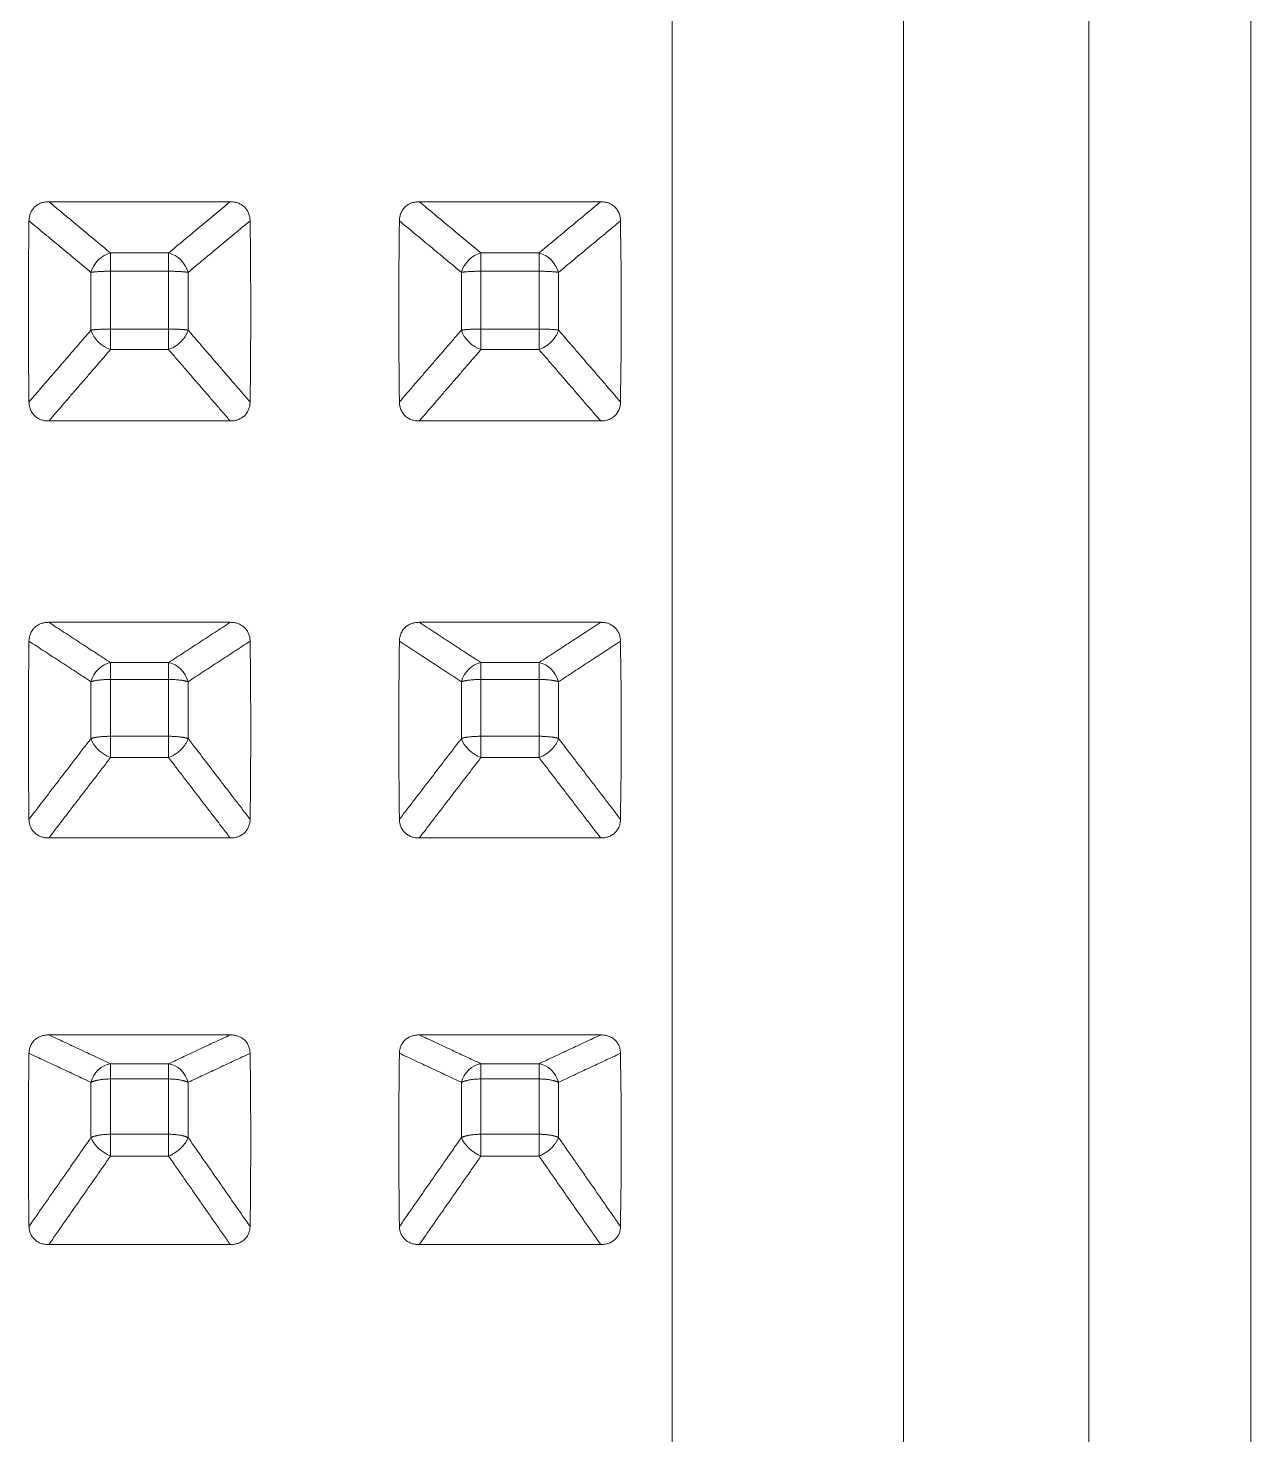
# Model space of a CAD drawing. Extents: x 2752 to 4118, y -1 to 999.
# Drawn here: x 3161.71 to 3166.99, y 518.63 to 524.71 of the extents above; entities that cross this region are included whole.
import ezdxf

# ---------------------------------------------------------------- set-up
doc = ezdxf.new("R2010")
doc.units = 0
doc.header["$LTSCALE"] = 10
doc.header["$MEASUREMENT"] = 0
doc.layers.add('1', color=7, linetype='CONTINUOUS')

msp = doc.modelspace()

# ---------------------------------------------------------------- linework, layer by layer
at = {"layer": '1', "color": 7, "linetype": 'Continuous', "lineweight": 18}
for p, q in [((3164.491, 507.8122), (3164.491, 542.8122)), ((3165.491, 508.8122), (3165.491, 541.8122)), ((3166.991, 541.1122), (3166.991, 509.5122))]:
    msp.add_line(p, q, dxfattribs=at)
at = {"layer": '1', "color": 7, "linetype": 'Continuous', "lineweight": 13}
for p, q in [((3166.291, 541.8122), (3166.291, 508.8122)), ((3162.0655, 523.4071), (3162.0655, 523.6568)), ((3162.0655, 523.6568), (3162.3165, 523.6568)), ((3162.3165, 523.6568), (3162.3165, 523.4071)), ((3163.6655, 523.4071), (3163.6655, 523.6568)), ((3163.6655, 523.6568), (3163.9165, 523.6568)), ((3163.9165, 523.6568), (3163.9165, 523.4071)), ((3162.3165, 523.4071), (3162.0655, 523.4071)), ((3163.9165, 523.4071), (3163.6655, 523.4071)), ((3162.0655, 521.6485), (3162.0655, 521.894)), ((3162.0655, 521.894), (3162.3165, 521.894)), ((3162.3165, 521.894), (3162.3165, 521.6485)), ((3163.6655, 521.6485), (3163.6655, 521.894)), ((3163.6655, 521.894), (3163.9165, 521.894)), ((3163.9165, 521.894), (3163.9165, 521.6485)), ((3162.3165, 521.6485), (3162.0655, 521.6485)), ((3163.9165, 521.6485), (3163.6655, 521.6485)), ((3162.0655, 519.9299), (3162.0655, 520.1687)), ((3162.0655, 520.1687), (3162.3165, 520.1687)), ((3162.3165, 520.1687), (3162.3165, 519.9299)), ((3163.6655, 519.9299), (3163.6655, 520.1687)), ((3163.6655, 520.1687), (3163.9165, 520.1687)), ((3163.9165, 520.1687), (3163.9165, 519.9299)), ((3162.3165, 519.9299), (3162.0655, 519.9299)), ((3163.9165, 519.9299), (3163.6655, 519.9299))]:
    msp.add_line(p, q, dxfattribs=at)
at = {"layer": '1', "color": 7, "linetype": 'Continuous', "lineweight": 18}
for centre, major_axis, ratio, start_param, end_param in [((3162.0655, 523.6463), (-0.0639, -0.0769), 0.787194, 3.953358, 5.23114), ((3162.3165, 523.6463), (-0.0639, 0.0769), 0.787194, 4.193638, 5.47142), ((3163.6655, 523.6463), (-0.0639, -0.0769), 0.787194, 3.953358, 5.23114), ((3163.9165, 523.6463), (-0.0639, 0.0769), 0.787194, 4.193638, 5.47142), ((3162.0655, 523.3967), (0.0757, -0.0654), 0.688039, 3.971467, 5.249249), ((3163.6655, 523.3967), (0.0757, -0.0654), 0.688039, 3.971467, 5.249249), ((3162.0655, 521.8732), (-0.0547, -0.0837), 0.824084, 3.810962, 5.088744), ((3162.3165, 521.8732), (-0.0547, 0.0837), 0.824084, 4.336034, 5.613816), ((3163.6655, 521.8732), (-0.0547, -0.0837), 0.824084, 3.810962, 5.088744), ((3163.9165, 521.8732), (-0.0547, 0.0837), 0.824084, 4.336034, 5.613816), ((3162.0655, 521.6277), (0.0793, -0.0609), 0.626861, 3.883668, 5.16145), ((3163.6655, 521.6277), (0.0793, -0.0609), 0.626861, 3.883668, 5.16145), ((3162.0655, 520.1378), (-0.0424, -0.0906), 0.851945, 3.643033, 4.920815), ((3162.3165, 520.1378), (-0.0424, 0.0906), 0.851945, 4.503963, 5.781744), ((3163.6655, 520.1378), (-0.0424, -0.0906), 0.851945, 3.643033, 4.920815), ((3163.9165, 520.1378), (-0.0424, 0.0906), 0.851945, 4.503963, 5.781744), ((3162.0655, 519.8991), (0.082, -0.0572), 0.558814, 3.806863, 5.084645), ((3163.6655, 519.8991), (0.082, -0.0572), 0.558814, 3.806863, 5.084645)]:
    msp.add_ellipse(centre, major_axis=major_axis, ratio=ratio, start_param=start_param, end_param=end_param, dxfattribs=at)
for points in [[(3161.7136, 523.8744), (3161.7137, 523.8799), (3161.7142, 523.8854), (3161.7163, 523.8963), (3161.7178, 523.9017), (3161.7218, 523.912), (3161.7244, 523.9169), (3161.7305, 523.9261), (3161.7341, 523.9305), (3161.7421, 523.9382), (3161.7465, 523.9415), (3161.756, 523.9473), (3161.7611, 523.9497), (3161.7716, 523.9535), (3161.777, 523.9548), (3161.788, 523.9566), (3161.7936, 523.9571), (3161.7992, 523.9571)], [(3162.5828, 523.9571), (3162.5884, 523.9571), (3162.594, 523.9566), (3162.6049, 523.9549), (3162.6103, 523.9535), (3162.6209, 523.9498), (3162.6259, 523.9474), (3162.6353, 523.9417), (3162.6398, 523.9383), (3162.6478, 523.9306), (3162.6514, 523.9264), (3162.6575, 523.9171), (3162.6601, 523.9121), (3162.6642, 523.9018), (3162.6657, 523.8965), (3162.6678, 523.8855), (3162.6683, 523.8799), (3162.6684, 523.8744)], [(3163.3136, 523.8744), (3163.3137, 523.8799), (3163.3142, 523.8854), (3163.3163, 523.8963), (3163.3178, 523.9017), (3163.3218, 523.912), (3163.3244, 523.9169), (3163.3305, 523.9261), (3163.3341, 523.9305), (3163.3421, 523.9382), (3163.3465, 523.9415), (3163.356, 523.9473), (3163.3611, 523.9497), (3163.3716, 523.9535), (3163.377, 523.9548), (3163.388, 523.9566), (3163.3936, 523.9571), (3163.3992, 523.9571)], [(3164.1828, 523.9571), (3164.1884, 523.9571), (3164.194, 523.9566), (3164.2049, 523.9549), (3164.2103, 523.9535), (3164.2209, 523.9498), (3164.2259, 523.9474), (3164.2353, 523.9417), (3164.2398, 523.9383), (3164.2478, 523.9306), (3164.2514, 523.9264), (3164.2575, 523.9171), (3164.2601, 523.9121), (3164.2642, 523.9018), (3164.2657, 523.8965), (3164.2678, 523.8855), (3164.2683, 523.8799), (3164.2684, 523.8744)], [(3161.7992, 523.0101), (3161.7936, 523.0101), (3161.7881, 523.0105), (3161.7771, 523.0123), (3161.7717, 523.0137), (3161.7612, 523.0174), (3161.7562, 523.0197), (3161.7467, 523.0254), (3161.7422, 523.0288), (3161.7342, 523.0364), (3161.7307, 523.0406), (3161.7245, 523.0498), (3161.7219, 523.0548), (3161.7178, 523.065), (3161.7163, 523.0704), (3161.7142, 523.0813), (3161.7137, 523.0868), (3161.7136, 523.0924)], [(3162.6684, 523.0924), (3162.6683, 523.0868), (3162.6678, 523.0814), (3162.6658, 523.0705), (3162.6643, 523.0652), (3162.6602, 523.0549), (3162.6577, 523.05), (3162.6516, 523.0409), (3162.6479, 523.0365), (3162.6399, 523.0289), (3162.6355, 523.0256), (3162.626, 523.0198), (3162.6209, 523.0174), (3162.6105, 523.0137), (3162.605, 523.0123), (3162.594, 523.0105), (3162.5884, 523.0101), (3162.5828, 523.0101)], [(3163.3992, 523.0101), (3163.3936, 523.0101), (3163.3881, 523.0105), (3163.3771, 523.0123), (3163.3717, 523.0137), (3163.3612, 523.0174), (3163.3562, 523.0197), (3163.3467, 523.0254), (3163.3422, 523.0288), (3163.3342, 523.0364), (3163.3307, 523.0406), (3163.3245, 523.0498), (3163.3219, 523.0548), (3163.3178, 523.065), (3163.3163, 523.0704), (3163.3142, 523.0813), (3163.3137, 523.0868), (3163.3136, 523.0924)], [(3164.2684, 523.0924), (3164.2683, 523.0868), (3164.2678, 523.0814), (3164.2658, 523.0705), (3164.2643, 523.0652), (3164.2602, 523.0549), (3164.2577, 523.05), (3164.2516, 523.0409), (3164.2479, 523.0365), (3164.2399, 523.0289), (3164.2355, 523.0256), (3164.226, 523.0198), (3164.2209, 523.0174), (3164.2105, 523.0137), (3164.205, 523.0123), (3164.194, 523.0105), (3164.1884, 523.0101), (3164.1828, 523.0101)], [(3161.7136, 522.0592), (3161.7137, 522.0647), (3161.7142, 522.0701), (3161.7163, 522.0808), (3161.7178, 522.0861), (3161.7218, 522.0963), (3161.7244, 522.1011), (3161.7305, 522.1102), (3161.7341, 522.1145), (3161.7421, 522.1221), (3161.7465, 522.1254), (3161.756, 522.1311), (3161.7611, 522.1335), (3161.7716, 522.1372), (3161.777, 522.1385), (3161.788, 522.1403), (3161.7936, 522.1407), (3161.7992, 522.1407)], [(3162.5828, 522.1407), (3162.5884, 522.1407), (3162.594, 522.1403), (3162.6049, 522.1386), (3162.6103, 522.1372), (3162.6209, 522.1335), (3162.6259, 522.1312), (3162.6353, 522.1256), (3162.6398, 522.1222), (3162.6478, 522.1146), (3162.6514, 522.1105), (3162.6575, 522.1014), (3162.6601, 522.0964), (3162.6642, 522.0863), (3162.6657, 522.081), (3162.6678, 522.0701), (3162.6683, 522.0647), (3162.6684, 522.0592)], [(3163.3136, 522.0592), (3163.3137, 522.0647), (3163.3142, 522.0701), (3163.3163, 522.0808), (3163.3178, 522.0861), (3163.3218, 522.0963), (3163.3244, 522.1011), (3163.3305, 522.1102), (3163.3341, 522.1145), (3163.3421, 522.1221), (3163.3465, 522.1254), (3163.356, 522.1311), (3163.3611, 522.1335), (3163.3716, 522.1372), (3163.377, 522.1385), (3163.388, 522.1403), (3163.3936, 522.1407), (3163.3992, 522.1407)], [(3164.1828, 522.1407), (3164.1884, 522.1407), (3164.194, 522.1403), (3164.2049, 522.1386), (3164.2103, 522.1372), (3164.2209, 522.1335), (3164.2259, 522.1312), (3164.2353, 522.1256), (3164.2398, 522.1222), (3164.2478, 522.1146), (3164.2514, 522.1105), (3164.2575, 522.1014), (3164.2601, 522.0964), (3164.2642, 522.0863), (3164.2657, 522.081), (3164.2678, 522.0701), (3164.2683, 522.0647), (3164.2684, 522.0592)], [(3161.7992, 521.2094), (3161.7936, 521.2094), (3161.7881, 521.2098), (3161.7771, 521.2115), (3161.7717, 521.2128), (3161.7612, 521.2165), (3161.7562, 521.2188), (3161.7467, 521.2244), (3161.7422, 521.2277), (3161.7342, 521.2352), (3161.7307, 521.2393), (3161.7245, 521.2483), (3161.7219, 521.2532), (3161.7178, 521.2633), (3161.7163, 521.2685), (3161.7142, 521.2792), (3161.7137, 521.2846), (3161.7136, 521.2901)], [(3162.6684, 521.2901), (3162.6683, 521.2846), (3162.6678, 521.2792), (3162.6658, 521.2686), (3162.6643, 521.2634), (3162.6602, 521.2533), (3162.6577, 521.2485), (3162.6516, 521.2395), (3162.6479, 521.2353), (3162.6399, 521.2278), (3162.6355, 521.2245), (3162.626, 521.2189), (3162.6209, 521.2165), (3162.6105, 521.2129), (3162.605, 521.2115), (3162.594, 521.2098), (3162.5884, 521.2094), (3162.5828, 521.2094)], [(3163.3992, 521.2094), (3163.3936, 521.2094), (3163.3881, 521.2098), (3163.3771, 521.2115), (3163.3717, 521.2128), (3163.3612, 521.2165), (3163.3562, 521.2188), (3163.3467, 521.2244), (3163.3422, 521.2277), (3163.3342, 521.2352), (3163.3307, 521.2393), (3163.3245, 521.2483), (3163.3219, 521.2532), (3163.3178, 521.2633), (3163.3163, 521.2685), (3163.3142, 521.2792), (3163.3137, 521.2846), (3163.3136, 521.2901)], [(3164.2684, 521.2901), (3164.2683, 521.2846), (3164.2678, 521.2792), (3164.2658, 521.2686), (3164.2643, 521.2634), (3164.2602, 521.2533), (3164.2577, 521.2485), (3164.2516, 521.2395), (3164.2479, 521.2353), (3164.2399, 521.2278), (3164.2355, 521.2245), (3164.226, 521.2189), (3164.2209, 521.2165), (3164.2105, 521.2129), (3164.205, 521.2115), (3164.194, 521.2098), (3164.1884, 521.2094), (3164.1828, 521.2094)], [(3161.7136, 520.2796), (3161.7137, 520.285), (3161.7142, 520.2903), (3161.7163, 520.3007), (3161.7178, 520.3059), (3161.7218, 520.3158), (3161.7244, 520.3205), (3161.7305, 520.3294), (3161.7341, 520.3336), (3161.7421, 520.341), (3161.7465, 520.3442), (3161.756, 520.3498), (3161.7611, 520.3521), (3161.7716, 520.3557), (3161.777, 520.357), (3161.788, 520.3587), (3161.7936, 520.3591), (3161.7992, 520.3591)], [(3162.5828, 520.3591), (3162.5884, 520.3591), (3162.594, 520.3587), (3162.6049, 520.357), (3162.6103, 520.3557), (3162.6209, 520.3521), (3162.6259, 520.3499), (3162.6353, 520.3444), (3162.6398, 520.3411), (3162.6478, 520.3337), (3162.6514, 520.3296), (3162.6575, 520.3207), (3162.6601, 520.3159), (3162.6642, 520.306), (3162.6657, 520.3009), (3162.6678, 520.2903), (3162.6683, 520.285), (3162.6684, 520.2796)], [(3163.3136, 520.2796), (3163.3137, 520.285), (3163.3142, 520.2903), (3163.3163, 520.3007), (3163.3178, 520.3059), (3163.3218, 520.3158), (3163.3244, 520.3205), (3163.3305, 520.3294), (3163.3341, 520.3336), (3163.3421, 520.341), (3163.3465, 520.3442), (3163.356, 520.3498), (3163.3611, 520.3521), (3163.3716, 520.3557), (3163.377, 520.357), (3163.388, 520.3587), (3163.3936, 520.3591), (3163.3992, 520.3591)], [(3164.1828, 520.3591), (3164.1884, 520.3591), (3164.194, 520.3587), (3164.2049, 520.357), (3164.2103, 520.3557), (3164.2209, 520.3521), (3164.2259, 520.3499), (3164.2353, 520.3444), (3164.2398, 520.3411), (3164.2478, 520.3337), (3164.2514, 520.3296), (3164.2575, 520.3207), (3164.2601, 520.3159), (3164.2642, 520.306), (3164.2657, 520.3009), (3164.2678, 520.2903), (3164.2683, 520.285), (3164.2684, 520.2796)], [(3161.7992, 519.4536), (3161.7936, 519.4536), (3161.7881, 519.454), (3161.7771, 519.4557), (3161.7717, 519.4569), (3161.7612, 519.4605), (3161.7562, 519.4627), (3161.7467, 519.4681), (3161.7422, 519.4713), (3161.7342, 519.4786), (3161.7307, 519.4826), (3161.7245, 519.4913), (3161.7219, 519.4961), (3161.7178, 519.5058), (3161.7163, 519.5109), (3161.7142, 519.5213), (3161.7137, 519.5265), (3161.7136, 519.5318)], [(3162.6684, 519.5318), (3162.6683, 519.5265), (3162.6678, 519.5213), (3162.6658, 519.5111), (3162.6643, 519.5059), (3162.6602, 519.4962), (3162.6577, 519.4915), (3162.6516, 519.4828), (3162.6479, 519.4787), (3162.6399, 519.4715), (3162.6355, 519.4683), (3162.626, 519.4628), (3162.6209, 519.4605), (3162.6105, 519.457), (3162.605, 519.4557), (3162.594, 519.454), (3162.5884, 519.4536), (3162.5828, 519.4536)], [(3163.3992, 519.4536), (3163.3936, 519.4536), (3163.3881, 519.454), (3163.3771, 519.4557), (3163.3717, 519.4569), (3163.3612, 519.4605), (3163.3562, 519.4627), (3163.3467, 519.4681), (3163.3422, 519.4713), (3163.3342, 519.4786), (3163.3307, 519.4826), (3163.3245, 519.4913), (3163.3219, 519.4961), (3163.3178, 519.5058), (3163.3163, 519.5109), (3163.3142, 519.5213), (3163.3137, 519.5265), (3163.3136, 519.5318)], [(3164.2684, 519.5318), (3164.2683, 519.5265), (3164.2678, 519.5213), (3164.2658, 519.5111), (3164.2643, 519.5059), (3164.2602, 519.4962), (3164.2577, 519.4915), (3164.2516, 519.4828), (3164.2479, 519.4787), (3164.2399, 519.4715), (3164.2355, 519.4683), (3164.226, 519.4628), (3164.2209, 519.4605), (3164.2105, 519.457), (3164.205, 519.4557), (3164.194, 519.454), (3164.1884, 519.4536), (3164.1828, 519.4536)]]:
    msp.add_open_spline(points, degree=3, knots=[0, 0, 0, 0, 0.125, 0.125, 0.25, 0.25, 0.375, 0.375, 0.5, 0.5, 0.625, 0.625, 0.75, 0.75, 0.875, 0.875, 1, 1, 1, 1], dxfattribs=at)
at = {"layer": '1', "color": 7, "linetype": 'Continuous', "lineweight": 13}
for points in [[(3162.0656, 523.7357), (3161.7992, 523.9571)], [(3162.3164, 523.7357), (3162.5828, 523.9571)], [(3163.6656, 523.7357), (3163.3992, 523.9571)], [(3163.9164, 523.7357), (3164.1828, 523.9571)], [(3161.9813, 523.6519), (3161.7136, 523.8744)], [(3162.4008, 523.6519), (3162.6684, 523.8744)], [(3163.5813, 523.6519), (3163.3136, 523.8744)], [(3164.0008, 523.6519), (3164.2684, 523.8744)], [(3162.0656, 523.7357), (3162.3164, 523.7357)], [(3163.6656, 523.7357), (3163.9164, 523.7357)], [(3161.9813, 523.4024), (3161.9813, 523.6519)], [(3162.4008, 523.6519), (3162.4008, 523.4024)], [(3163.5813, 523.4024), (3163.5813, 523.6519)], [(3164.0008, 523.6519), (3164.0008, 523.4024)], [(3161.9813, 523.4024), (3161.7136, 523.0924)], [(3163.5813, 523.4024), (3163.3136, 523.0924)], [(3162.0656, 523.3185), (3161.7992, 523.0101)], [(3162.3164, 523.3185), (3162.0656, 523.3185)], [(3163.6656, 523.3185), (3163.3992, 523.0101)], [(3163.9164, 523.3185), (3163.6656, 523.3185)], [(3162.0656, 521.9668), (3161.7992, 522.1407)], [(3162.3164, 521.9668), (3162.5828, 522.1407)], [(3163.6656, 521.9668), (3163.3992, 522.1407)], [(3163.9164, 521.9668), (3164.1828, 522.1407)], [(3161.9813, 521.8843), (3161.7136, 522.0592)], [(3162.4008, 521.8843), (3162.6684, 522.0592)], [(3163.5813, 521.8843), (3163.3136, 522.0592)], [(3164.0008, 521.8843), (3164.2684, 522.0592)], [(3162.0656, 521.9668), (3162.3164, 521.9668)], [(3163.6656, 521.9668), (3163.9164, 521.9668)], [(3161.9813, 521.639), (3161.9813, 521.8843)], [(3162.4008, 521.8843), (3162.4008, 521.639)], [(3163.5813, 521.639), (3163.5813, 521.8843)], [(3164.0008, 521.8843), (3164.0008, 521.639)], [(3161.9813, 521.639), (3161.7136, 521.2901)], [(3163.5813, 521.639), (3163.3136, 521.2901)], [(3162.0656, 521.5565), (3161.7992, 521.2094)], [(3162.3164, 521.5565), (3162.0656, 521.5565)], [(3163.6656, 521.5565), (3163.3992, 521.2094)], [(3163.9164, 521.5565), (3163.6656, 521.5565)], [(3162.0656, 520.2345), (3161.7992, 520.3591)], [(3162.3164, 520.2345), (3162.5828, 520.3591)], [(3163.6656, 520.2345), (3163.3992, 520.3591)], [(3163.9164, 520.2345), (3164.1828, 520.3591)], [(3161.9813, 520.1543), (3161.7136, 520.2796)], [(3162.4008, 520.1543), (3162.6684, 520.2796)], [(3163.5813, 520.1543), (3163.3136, 520.2796)], [(3164.0008, 520.1543), (3164.2684, 520.2796)], [(3162.0656, 520.2345), (3162.3164, 520.2345)], [(3163.6656, 520.2345), (3163.9164, 520.2345)], [(3161.9813, 519.9158), (3161.9813, 520.1543)], [(3162.4008, 520.1543), (3162.4008, 519.9158)], [(3163.5813, 519.9158), (3163.5813, 520.1543)], [(3164.0008, 520.1543), (3164.0008, 519.9158)], [(3161.9813, 519.9158), (3161.7136, 519.5318)], [(3163.5813, 519.9158), (3163.3136, 519.5318)], [(3162.0656, 519.8356), (3161.7992, 519.4536)], [(3162.3164, 519.8356), (3162.0656, 519.8356)], [(3163.6656, 519.8356), (3163.3992, 519.4536)], [(3163.9164, 519.8356), (3163.6656, 519.8356)]]:
    msp.add_open_spline(points, degree=1, dxfattribs=at)
at = {"layer": '1', "color": 7, "linetype": 'Continuous', "lineweight": 18}
for points, degree in [([(3162.5828, 523.9571), (3161.7992, 523.9571)], 1), ([(3164.1828, 523.9571), (3163.3992, 523.9571)], 1), ([(3161.7136, 523.8744), (3161.7099, 523.6131), (3161.7099, 523.3524), (3161.7136, 523.0924)], 3), ([(3162.6684, 523.0924), (3162.6722, 523.3524), (3162.6722, 523.6131), (3162.6684, 523.8744)], 3), ([(3163.3136, 523.8744), (3163.3099, 523.6131), (3163.3099, 523.3524), (3163.3136, 523.0924)], 3), ([(3164.2684, 523.0924), (3164.2722, 523.3524), (3164.2722, 523.6131), (3164.2684, 523.8744)], 3), ([(3162.4008, 523.4024), (3162.6684, 523.0924)], 1), ([(3164.0008, 523.4024), (3164.2684, 523.0924)], 1), ([(3162.3164, 523.3185), (3162.5828, 523.0101)], 1), ([(3163.9164, 523.3185), (3164.1828, 523.0101)], 1), ([(3161.7992, 523.0101), (3162.5828, 523.0101)], 1), ([(3163.3992, 523.0101), (3164.1828, 523.0101)], 1), ([(3162.5828, 522.1407), (3161.7992, 522.1407)], 1), ([(3164.1828, 522.1407), (3163.3992, 522.1407)], 1), ([(3161.7136, 522.0592), (3161.7099, 521.8016), (3161.7099, 521.5452), (3161.7136, 521.2901)], 3), ([(3162.6684, 521.2901), (3162.6722, 521.5452), (3162.6722, 521.8016), (3162.6684, 522.0592)], 3), ([(3163.3136, 522.0592), (3163.3099, 521.8016), (3163.3099, 521.5452), (3163.3136, 521.2901)], 3), ([(3164.2684, 521.2901), (3164.2722, 521.5452), (3164.2722, 521.8016), (3164.2684, 522.0592)], 3), ([(3162.4008, 521.639), (3162.6684, 521.2901)], 1), ([(3164.0008, 521.639), (3164.2684, 521.2901)], 1), ([(3162.3164, 521.5565), (3162.5828, 521.2094)], 1), ([(3163.9164, 521.5565), (3164.1828, 521.2094)], 1), ([(3161.7992, 521.2094), (3162.5828, 521.2094)], 1), ([(3163.3992, 521.2094), (3164.1828, 521.2094)], 1), ([(3162.5828, 520.3591), (3161.7992, 520.3591)], 1), ([(3164.1828, 520.3591), (3163.3992, 520.3591)], 1), ([(3161.7136, 520.2796), (3161.7099, 520.0286), (3161.7099, 519.7792), (3161.7136, 519.5318)], 3), ([(3162.6684, 519.5318), (3162.6722, 519.7792), (3162.6722, 520.0286), (3162.6684, 520.2796)], 3), ([(3163.3136, 520.2796), (3163.3099, 520.0286), (3163.3099, 519.7792), (3163.3136, 519.5318)], 3), ([(3164.2684, 519.5318), (3164.2722, 519.7792), (3164.2722, 520.0286), (3164.2684, 520.2796)], 3), ([(3162.4008, 519.9158), (3162.6684, 519.5318)], 1), ([(3164.0008, 519.9158), (3164.2684, 519.5318)], 1), ([(3162.3164, 519.8356), (3162.5828, 519.4536)], 1), ([(3163.9164, 519.8356), (3164.1828, 519.4536)], 1), ([(3161.7992, 519.4536), (3162.5828, 519.4536)], 1), ([(3163.3992, 519.4536), (3164.1828, 519.4536)], 1)]:
    msp.add_open_spline(points, degree=degree, dxfattribs=at)
for points, weights in [([(3162.0655, 523.6568), (3162.0656, 523.7112), (3162.0656, 523.7357)], [1, 0.877139450345, 1]), ([(3162.3164, 523.7357), (3162.3165, 523.7112), (3162.3165, 523.6568)], [1, 0.877139450345, 1]), ([(3163.6655, 523.6568), (3163.6656, 523.7112), (3163.6656, 523.7357)], [1, 0.877139450345, 1]), ([(3163.9164, 523.7357), (3163.9165, 523.7112), (3163.9165, 523.6568)], [1, 0.877139450345, 1]), ([(3161.9813, 523.6519), (3162.0108, 523.6567), (3162.0655, 523.6568)], [1, 0.877139450182, 1]), ([(3162.3165, 523.6568), (3162.3713, 523.6567), (3162.4008, 523.6519)], [1, 0.877139450182, 1]), ([(3163.5813, 523.6519), (3163.6108, 523.6567), (3163.6655, 523.6568)], [1, 0.877139450182, 1]), ([(3163.9165, 523.6568), (3163.9713, 523.6567), (3164.0008, 523.6519)], [1, 0.877139450182, 1]), ([(3162.0655, 523.4071), (3162.0108, 523.4072), (3161.9813, 523.4024)], [1, 0.877139450182, 1]), ([(3162.0656, 523.3185), (3162.0656, 523.3527), (3162.0655, 523.4071)], [1, 0.877139450259, 1]), ([(3162.3164, 523.3185), (3162.3165, 523.3527), (3162.3165, 523.4071)], [1, 0.877139450268, 1]), ([(3162.3165, 523.4071), (3162.3713, 523.4072), (3162.4008, 523.4024)], [1, 0.877139450182, 1]), ([(3163.6655, 523.4071), (3163.6108, 523.4072), (3163.5813, 523.4024)], [1, 0.877139450182, 1]), ([(3163.6656, 523.3185), (3163.6656, 523.3527), (3163.6655, 523.4071)], [1, 0.877139450259, 1]), ([(3163.9164, 523.3185), (3163.9165, 523.3527), (3163.9165, 523.4071)], [1, 0.877139450268, 1]), ([(3163.9165, 523.4071), (3163.9713, 523.4072), (3164.0008, 523.4024)], [1, 0.877139450182, 1]), ([(3162.0655, 521.894), (3162.0656, 521.9475), (3162.0656, 521.9668)], [1, 0.877139450345, 1]), ([(3162.3164, 521.9668), (3162.3165, 521.9475), (3162.3165, 521.894)], [1, 0.877139450345, 1]), ([(3163.6655, 521.894), (3163.6656, 521.9475), (3163.6656, 521.9668)], [1, 0.877139450345, 1]), ([(3163.9164, 521.9668), (3163.9165, 521.9475), (3163.9165, 521.894)], [1, 0.877139450345, 1]), ([(3161.9813, 521.8843), (3162.0108, 521.8939), (3162.0655, 521.894)], [1, 0.877139450182, 1]), ([(3162.3165, 521.894), (3162.3713, 521.8939), (3162.4008, 521.8843)], [1, 0.877139450182, 1]), ([(3163.5813, 521.8843), (3163.6108, 521.8939), (3163.6655, 521.894)], [1, 0.877139450182, 1]), ([(3163.9165, 521.894), (3163.9713, 521.8939), (3164.0008, 521.8843)], [1, 0.877139450182, 1]), ([(3162.0655, 521.6485), (3162.0108, 521.6485), (3161.9813, 521.639)], [1, 0.877139450182, 1]), ([(3162.0656, 521.5565), (3162.0656, 521.5949), (3162.0655, 521.6485)], [1, 0.877139450259, 1]), ([(3162.3164, 521.5565), (3162.3165, 521.5949), (3162.3165, 521.6485)], [1, 0.877139450268, 1]), ([(3162.3165, 521.6485), (3162.3713, 521.6485), (3162.4008, 521.639)], [1, 0.877139450182, 1]), ([(3163.6655, 521.6485), (3163.6108, 521.6485), (3163.5813, 521.639)], [1, 0.877139450182, 1]), ([(3163.6656, 521.5565), (3163.6656, 521.5949), (3163.6655, 521.6485)], [1, 0.877139450259, 1]), ([(3163.9164, 521.5565), (3163.9165, 521.5949), (3163.9165, 521.6485)], [1, 0.877139450268, 1]), ([(3163.9165, 521.6485), (3163.9713, 521.6485), (3164.0008, 521.639)], [1, 0.877139450182, 1]), ([(3162.0655, 520.1687), (3162.0656, 520.2207), (3162.0656, 520.2345)], [1, 0.877139450345, 1]), ([(3162.3164, 520.2345), (3162.3165, 520.2207), (3162.3165, 520.1687)], [1, 0.877139450345, 1]), ([(3163.6655, 520.1687), (3163.6656, 520.2207), (3163.6656, 520.2345)], [1, 0.877139450345, 1]), ([(3163.9164, 520.2345), (3163.9165, 520.2207), (3163.9165, 520.1687)], [1, 0.877139450345, 1]), ([(3161.9813, 520.1543), (3162.0108, 520.1686), (3162.0655, 520.1687)], [1, 0.877139450182, 1]), ([(3162.3165, 520.1687), (3162.3713, 520.1686), (3162.4008, 520.1543)], [1, 0.877139450182, 1]), ([(3163.5813, 520.1543), (3163.6108, 520.1686), (3163.6655, 520.1687)], [1, 0.877139450182, 1]), ([(3163.9165, 520.1687), (3163.9713, 520.1686), (3164.0008, 520.1543)], [1, 0.877139450182, 1]), ([(3162.0655, 519.9299), (3162.0108, 519.93), (3161.9813, 519.9158)], [1, 0.877139450182, 1]), ([(3162.0656, 519.8356), (3162.0656, 519.8779), (3162.0655, 519.9299)], [1, 0.877139450259, 1]), ([(3162.3164, 519.8356), (3162.3165, 519.8779), (3162.3165, 519.9299)], [1, 0.877139450268, 1]), ([(3162.3165, 519.9299), (3162.3713, 519.93), (3162.4008, 519.9158)], [1, 0.877139450182, 1]), ([(3163.6655, 519.9299), (3163.6108, 519.93), (3163.5813, 519.9158)], [1, 0.877139450182, 1]), ([(3163.6656, 519.8356), (3163.6656, 519.8779), (3163.6655, 519.9299)], [1, 0.877139450259, 1]), ([(3163.9164, 519.8356), (3163.9165, 519.8779), (3163.9165, 519.9299)], [1, 0.877139450268, 1]), ([(3163.9165, 519.9299), (3163.9713, 519.93), (3164.0008, 519.9158)], [1, 0.877139450182, 1])]:
    msp.add_rational_spline(points, weights, degree=2, dxfattribs=at)
at = {"layer": '1', "color": 7, "linetype": 'Continuous', "lineweight": 13}
for points in [[(3162.4008, 523.4024), (3162.4008, 523.4024), (3162.3818, 523.3405), (3162.3165, 523.3185), (3162.3164, 523.3185)], [(3164.0008, 523.4024), (3164.0008, 523.4024), (3163.9818, 523.3405), (3163.9165, 523.3185), (3163.9164, 523.3185)], [(3162.4008, 521.639), (3162.4008, 521.6389), (3162.3818, 521.5812), (3162.3165, 521.5565), (3162.3164, 521.5565)], [(3164.0008, 521.639), (3164.0008, 521.6389), (3163.9818, 521.5812), (3163.9165, 521.5565), (3163.9164, 521.5565)], [(3162.4008, 519.9158), (3162.4008, 519.9157), (3162.3818, 519.8628), (3162.3165, 519.8356), (3162.3164, 519.8356)], [(3164.0008, 519.9158), (3164.0008, 519.9157), (3163.9818, 519.8628), (3163.9165, 519.8356), (3163.9164, 519.8356)]]:
    msp.add_rational_spline(points, [1, 1, 0.80319630874, 1, 1], degree=2, knots=[0, 0, 0, 0.000617, 0.999383, 1, 1, 1], dxfattribs=at)

doc.saveas('drawing.dxf')
